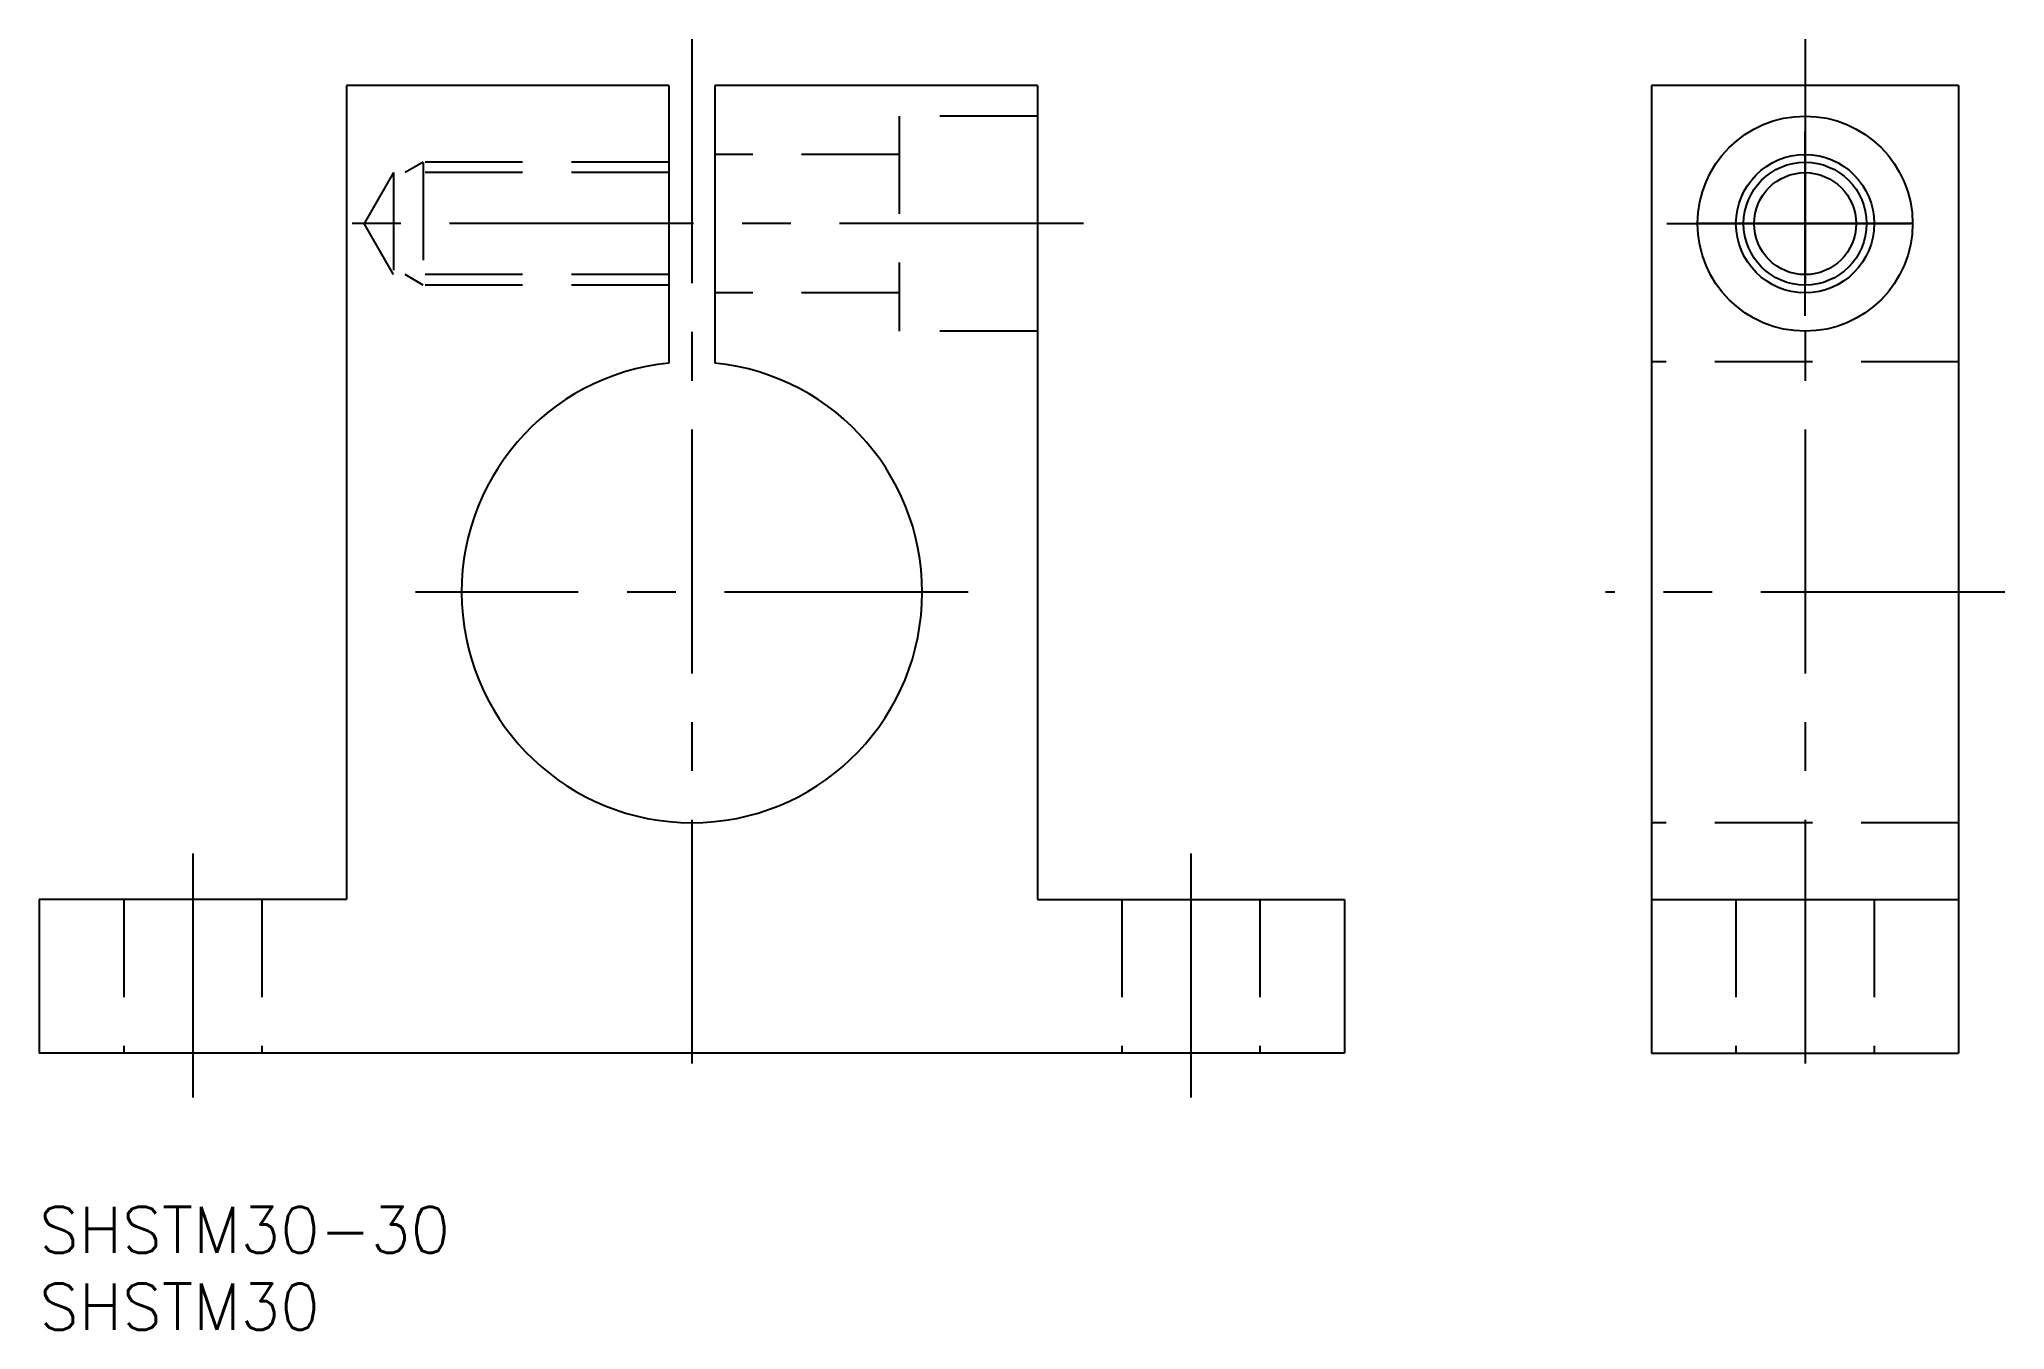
# Model space of a CAD drawing. Extents: x 0 to 128, y -8 to 76.
import ezdxf

# ---------------------------------------------------------------- set-up
doc = ezdxf.new("R2010")
doc.units = 0
doc.header["$LTSCALE"] = 0.5
doc.linetypes.add('CENTER', pattern=[50.8, 31.75, -6.35, 6.35, -6.35])
doc.linetypes.add('DASHED', pattern=[19.05, 12.7, -6.35])
for name, color, linetype in [('MSM_CENTER', 1, 'CENTER'), ('MSM_CONTINUOUS', 7, 'CONTINUOUS'), ('MSM_DASHED', 4, 'DASHED'), ('MSM_NARROW', 5, 'CONTINUOUS'), ('MSM_PART_NUMBER', 7, 'CONTINUOUS')]:
    doc.layers.add(name, color=color, linetype=linetype)
doc.styles.get("Standard").update_dxf_attribs({"font": 'txt.shx', "height": 3, "bigfont": 'bigfont.shx'})

# ---------------------------------------------------------------- blocks, each defined once
blk = doc.blocks.new('*U4')
at = {"layer": 'MSM_PART_NUMBER'}
blk.add_text('SHSTM30-30', height=3, dxfattribs=at).set_placement((0, -3))
blk = doc.blocks.new('*U5')
at = {"layer": 'MSM_PART_NUMBER'}
blk.add_text('SHSTM30', height=3, dxfattribs=at).set_placement((0, -8))

msp = doc.modelspace()

# ---------------------------------------------------------------- linework, layer by layer
at = {"layer": 'MSM_CENTER'}
for p, q in [((42.5, 76), (42.5, 7)), ((115, 76), (115, 7)), ((115, 58), (115, 70)), ((68, 64), (18.15, 64)), ((106, 64), (124, 64)), ((122, 64), (108, 64)), ((60.5, 40), (24.5, 40)), ((128, 40), (102, 40)), ((10, 23), (10, 7)), ((75, 23), (75, 7))]:
    msp.add_line(p, q, dxfattribs=at)
at = {"layer": 'MSM_CONTINUOUS'}
for p, q in [((20, 73), (20, 20)), ((41, 73), (20, 73)), ((41, 73), (41, 54.92)), ((44, 73), (44, 54.92)), ((65, 73), (44, 73)), ((65, 73), (65, 20)), ((105, 73), (105, 10)), ((125, 73), (105, 73)), ((125, 73), (125, 10)), ((20, 20), (0, 20)), ((0, 20), (0, 10)), ((65, 20), (85, 20)), ((85, 20), (85, 10)), ((105, 20), (125, 20)), ((0, 15), (0, 15)), ((85, 10), (0, 10)), ((105, 10), (125, 10))]:
    msp.add_line(p, q, dxfattribs=at)
for radius in [7, 4.5, 3.32]:
    msp.add_circle((115, 64), radius, dxfattribs=at)
msp.add_arc((42.5, 40), 15, 95.7392, 84.2608, dxfattribs=at)
at = {"layer": 'MSM_DASHED'}
for p, q in [((56, 71), (56, 57)), ((65, 71), (56, 71)), ((25, 68), (23.83, 67.32)), ((41, 68), (25, 68)), ((25, 67.98), (25, 59.98)), ((56, 68.5), (44, 68.5)), ((23.07, 67.32), (21.15, 64)), ((23.07, 67.32), (23.07, 60.68)), ((41, 67.32), (23.07, 67.32)), ((23.07, 60.68), (21.15, 64)), ((41, 60.68), (23.07, 60.68)), ((25, 60), (23.83, 60.68)), ((41, 60), (25, 60)), ((56, 59.5), (44, 59.5)), ((65, 57), (56, 57)), ((125, 55), (105, 55)), ((125, 25), (105, 25)), ((5.5, 20), (5.5, 10)), ((14.5, 20), (14.5, 10)), ((70.5, 20), (70.5, 10)), ((79.5, 20), (79.5, 10)), ((110.5, 20), (110.5, 10)), ((119.5, 20), (119.5, 10))]:
    msp.add_line(p, q, dxfattribs=at)
at = {"layer": 'MSM_NARROW'}
msp.add_circle((115, 64), 4, dxfattribs=at)

# ---------------------------------------------------------------- block references
at = {"layer": 'MSM_CONTINUOUS'}
for name in ['*U4', '*U5']:
    msp.add_blockref(name, (0, 0), dxfattribs=at)

doc.saveas('drawing.dxf')
